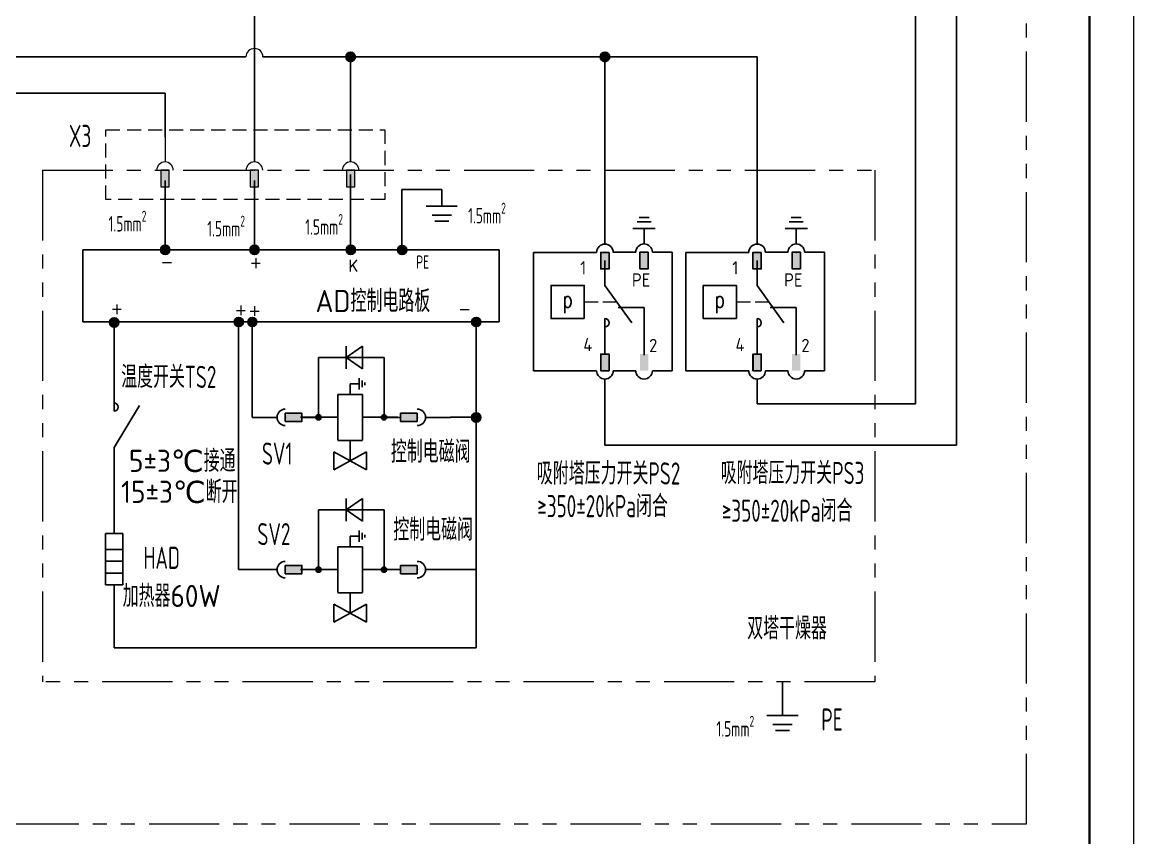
# Model space of a CAD drawing. Header units: millimetres. Extents: x 0 to 840, y 0 to 594.
# Drawn here: x 588.8 to 840, y 127.2 to 311.6 of the extents above; entities that cross this region are included whole.
import ezdxf
from ezdxf.enums import TextEntityAlignment as Align

# ---------------------------------------------------------------- set-up
doc = ezdxf.new("R2010")
doc.units = ezdxf.units.MM
for name, pattern in [('CENTER2', [12, 7, -1, 1, -1, 1, -1]), ('HIDDEN', [9.525, 6.35, -3.175]), ('PHANTOM2', [31.75, 15.875, -3.175, 3.175, -3.175, 3.175, -3.175]), ('虚线', [2, 1, -1])]:
    doc.linetypes.add(name, pattern=pattern)
for name, color, linetype, lineweight in [('AM_3', 3, '虚线', 13), ('BLK_0.5mm^2', 7, 'Continuous', 18), ('MISC', 2, 'Continuous', 18), ('SYMS', 7, 'Continuous', 18), ('TAGS', 51, 'Continuous', 18), ('双点划线', 6, 'CENTER2', 18), ('尺寸线层', 3, 'Continuous', 13), ('标注', 3, 'Continuous', 18), ('粗实线层', 7, 'Continuous', 25), ('虚线', 2, 'HIDDEN', 18)]:
    doc.layers.add(name, color=color, linetype=linetype, lineweight=lineweight)
doc.styles.add('PIN', font='simplex.shx', dxfattribs={"width": 0.75, "bigfont": 'gbcbig.shx'})
doc.styles.add('WD', font='romans.shx', dxfattribs={"bigfont": 'gbcbig.shx'})
doc.styles.add('WD_IEC', font='isocp2.shx', dxfattribs={"width": 0.9, "bigfont": 'gbcbig.shx'})
doc.styles.add('工程字', font='gbenor.shx', dxfattribs={"bigfont": 'gbcbig.shx'})
doc.styles.add('标准', font='isoct2.shx')
doc.styles.add('海泰标注样式', font='isocp.shx', dxfattribs={"width": 0.7, "bigfont": 'gbcbig.shx'})
doc.styles.add('海泰汉字样式', font='仿宋_GB2312.TTF', dxfattribs={"width": 0.7})

# ---------------------------------------------------------------- blocks, each defined once
blk = doc.blocks.new('NJHT-A1')
at = {"color": 7, "linetype": 'Continuous', "lineweight": 18}
blk.add_line((840, 0), (840, 594), dxfattribs=at)
at = {"color": 7, "linetype": 'Continuous', "lineweight": 35}
blk.add_line((830, 10), (830, 584), dxfattribs=at)
at = {"color": 2, "linetype": 'Continuous', "lineweight": 18, "style": '海泰汉字样式', "width": 0.6}
blk.add_attdef('5', text='', height=5, rotation=180, dxfattribs=at).set_placement((50, 578.5), align=Align.MIDDLE_CENTER)
at = {"color": 2, "linetype": 'Continuous', "lineweight": 18, "style": '海泰汉字样式'}
for tag, height, width, p in [('1', 5, 0.7, (805, 59.25)), ('7', 5, 0.7, (755, 50.5)), ('2', 5, 0.7, (805, 51.75)), ('3', 5, 0.6, (805, 38)), ('12', 3.5, 0.7, (668, 34.5)), ('13', 3.5, 0.6, (682, 34.5)), ('20', 3.5, 0.7, (708, 34.5)), ('21', 3.5, 0.6, (722, 34.5)), ('14', 3.5, 0.7, (668, 27.5)), ('15', 3.5, 0.6, (682, 27.5)), ('22', 3.5, 0.7, (708, 27.5)), ('23', 3.5, 0.6, (722, 27.5)), ('8', 3.5, 0.7, (762, 22.5)), ('9', 3.5, 0.7, (774, 22.5)), ('4', 5, 0.6, (805, 22.5)), ('16', 3.5, 0.7, (668, 20.5)), ('17', 3.5, 0.6, (682, 20.5)), ('24', 3.5, 0.7, (708, 20.5)), ('25', 3.5, 0.6, (722, 20.5)), ('18', 3.5, 0.7, (668, 13.5)), ('19', 3.5, 0.6, (682, 13.5)), ('26', 3.5, 0.7, (708, 13.5)), ('27', 3.5, 0.6, (722, 13.5)), ('11', 3.5, 0.7, (742.5, 13.5)), ('10', 3.5, 0.7, (767.5, 13.5)), ('6', 3.5, 0.7, (811.57, 13.5))]:
    blk.add_attdef(tag, text='', height=height, dxfattribs=dict(at, width=width)).set_placement(p, align=Align.MIDDLE_CENTER)
blk = doc.blocks.new('VC01JP_1')
blk.add_hatch(color=256).paths.add_polyline_path([(0.62, -2.5), (0.62, 0), (-0.62, 0), (-0.62, -2.5)], flags=0)
for p, q in [((0, 5), (0, 1.25)), ((0, -2.5), (0, -5))]:
    blk.add_line(p, q)
blk.add_lwpolyline([(0.62, 0), (-0.62, 0), (-0.62, -2.5), (0.62, -2.5)], close=True)
blk.add_arc((0, 0), 1.25, 0, 180)
blk.add_point((0, 0))
at = {"style": 'WD_IEC'}
for tag, p in [('INST', (-5.25, 8)), ('LOC', (-5.25, 5)), ('TAG1', (-5.25, 2)), ('DESC1', (-5.25, -5.1)), ('DESC2', (-5.25, -8.1)), ('DESC3', (-5.25, -11.1))]:
    blk.add_attdef(tag, text='', height=2, dxfattribs=at).set_placement(p, align=Align.RIGHT)
for tag, p, height in [('X2TERM02', (0, 5), 0.32), ('MFG', (2.75, 4), 1.5), ('X2TERMDESC02', (0, 4.48), 0.32), ('CAT', (2.75, 1.5), 1.5), ('X4LINK', (-1.25, -1.25), 0.32), ('X1LINK', (1.25, -1.25), 0.32), ('ASSYCODE', (2.75, -2.75), 1), ('FAMILY', (2.75, -4.25), 1), ('X8TERM01', (0, -5), 0.32), ('CATDESC', (2.75, -5.75), 1), ('X8TERMDESC01', (0, -5.52), 0.32)]:
    blk.add_attdef(tag, p, '', height=height, dxfattribs=at)
blk.add_attdef('TERM02', text='', height=2, rotation=90, dxfattribs=at).set_placement((-1, 5), align=Align.RIGHT)
blk.add_attdef('TERM01', (-1, -5), '', height=2, rotation=90, dxfattribs=at)
blk = doc.blocks.new('bfcgb')
blk.add_hatch(color=256).paths.add_polyline_path([(1495.06, 338, 1), (1492.9, 338, 1)])
blk.add_circle((1493.98, 338), 1.08)
blk = doc.blocks.new('tgsef')
blk.add_line((948.94, -409.05), (948.94, -394.67))
at = {"color": 7, "ltscale": 0.287133}
blk.add_line((948.94, -417.26), (954.7, -407.73), dxfattribs=at)
at = {"color": 7}
blk.add_line((948.94, -428.35), (948.94, -417.26), dxfattribs=at)
blk.add_arc((948.94, -408.11), 0.938, 270, 90)
blk = doc.blocks.new('gwae')
blk.add_hatch(color=256).paths.add_polyline_path([(413.18, 275.01), (413.18, 278.76), (411.3, 278.76), (411.3, 275.01)], flags=0)
for p, q in [((412.24, 286.26), (412.24, 280.64)), ((412.24, 275.01), (412.24, 271.26))]:
    blk.add_line(p, q)
blk.add_lwpolyline([(413.18, 278.76), (411.3, 278.76), (411.3, 275.01), (413.18, 275.01)], close=True)
blk.add_arc((412.24, 278.76), 1.88, 0, 180)
blk.add_point((412.24, 278.76))
blk = doc.blocks.new('ftest')
for points in [[(1925.35, -430.96), (1925.35, -427.21), (1923.47, -427.21), (1923.47, -430.96)], [(1925.35, -450.24), (1925.35, -453.99), (1923.47, -453.99), (1923.47, -450.24)]]:
    blk.add_hatch(color=256).paths.add_polyline_path(points, flags=0)
at = {"color": 2}
for p, q in [((1925.55, -419.39), (1923.27, -419.39)), ((1926.93, -421.83), (1921.89, -421.83)), ((1926, -420.37), (1922.82, -420.37))]:
    blk.add_line(p, q, dxfattribs=at)
for p, q in [((1924.41, -421.83), (1924.41, -425.34)), ((1913.69, -427.24), (1899.43, -427.24)), ((1899.43, -427.24), (1899.43, -453.99)), ((1915.57, -434.71), (1915.57, -429.09)), ((1917.44, -427.21), (1922.54, -427.21)), ((1926.29, -427.21), (1930.76, -427.21)), ((1930.76, -453.99), (1930.76, -427.21)), ((1915.57, -434.71), (1921.62, -443.15)), ((1918.54, -439.7), (1924.41, -439.7)), ((1924.41, -439.7), (1924.41, -450.5)), ((1915.57, -449.71), (1915.57, -442.21)), ((1915.57, -450.24), (1915.57, -446.49)), ((1899.43, -453.99), (1913.69, -453.99)), ((1917.44, -453.99), (1922.54, -453.99)), ((1926.29, -453.99), (1930.76, -453.99))]:
    blk.add_line(p, q)
for points in [[(1925.35, -427.21), (1923.47, -427.21), (1923.47, -430.96), (1925.35, -430.96)], [(1910.88, -442.21), (1910.88, -434.71), (1903.38, -434.71), (1903.38, -442.21)], [(1916.5, -453.99), (1914.63, -453.99), (1914.63, -450.24), (1916.5, -450.24)]]:
    blk.add_lwpolyline(points, close=True)
for centre, radius, start, end in [((1924.41, -427.21), 1.88, 0, 180), ((1915.57, -443.15), 0.938, 270, 90), ((1924.41, -453.99), 1.88, 180, 0)]:
    blk.add_arc(centre, radius, start, end)
for p in [(1924.41, -427.21), (1915.57, -453.99)]:
    blk.add_point(p)
at = {"layer": 'MISC'}
for p, q in [((1910.88, -438.46), (1914.04, -438.46)), ((1915.1, -438.46), (1918.26, -438.46))]:
    blk.add_line(p, q, dxfattribs=at)
blk.add_blockref('gwae', (1503.32, -706))
at = {"xscale": -1, "rotation": 180}
blk.add_blockref('gwae', (1503.32, -175.23), dxfattribs=at)
at = {"insert": (1907.13, -438.46), "char_height": 3.75, "width": 3.817, "attachment_point": 5, "style": 'PIN'}
blk.add_mtext('\\T1;p', dxfattribs=at)
at = {"layer": 'AM_3', "style": 'WD_IEC'}
for tag, p in [('1', (1911.31, -432.23)), ('PE', (1925.82, -434.97)), ('4', (1912.71, -449.59)), ('2', (1927.4, -449.79))]:
    blk.add_attdef(tag, text='', height=3, dxfattribs=at).set_placement(p, align=Align.RIGHT)
blk = doc.blocks.new('rq2e')
at = {"color": 7, "ltscale": 0.416487}
blk.add_line((1065.04, 260.3), (1065.04, 251.87), dxfattribs=at)
at = {"color": 7, "ltscale": 0.007597}
for p, q in [((1064.45, 256.26), (1064.49, 256.48)), ((1064.45, 256.26), (1064.49, 256.48)), ((1064.49, 256.48), (1064.62, 256.67)), ((1064.49, 256.48), (1064.62, 256.67)), ((1064.62, 256.67), (1064.81, 256.8)), ((1064.62, 256.67), (1064.81, 256.8)), ((1064.81, 256.8), (1065.04, 256.85)), ((1064.81, 256.8), (1065.04, 256.85)), ((1065.04, 256.85), (1065.27, 256.8)), ((1065.04, 256.85), (1065.27, 256.8)), ((1065.27, 256.8), (1065.46, 256.67)), ((1065.27, 256.8), (1065.46, 256.67)), ((1065.46, 256.67), (1065.59, 256.48)), ((1065.46, 256.67), (1065.59, 256.48)), ((1065.59, 256.48), (1065.63, 256.26)), ((1065.59, 256.48), (1065.63, 256.26)), ((1064.49, 256.03), (1064.45, 256.26)), ((1064.49, 256.03), (1064.45, 256.26)), ((1064.62, 255.84), (1064.49, 256.03)), ((1064.62, 255.84), (1064.49, 256.03)), ((1064.81, 255.71), (1064.62, 255.84)), ((1064.81, 255.71), (1064.62, 255.84)), ((1065.04, 255.66), (1064.81, 255.71)), ((1065.04, 255.66), (1064.81, 255.71)), ((1065.27, 255.71), (1065.04, 255.66)), ((1065.27, 255.71), (1065.04, 255.66)), ((1065.46, 255.84), (1065.27, 255.71)), ((1065.46, 255.84), (1065.27, 255.71)), ((1065.59, 256.03), (1065.46, 255.84)), ((1065.59, 256.03), (1065.46, 255.84)), ((1065.63, 256.26), (1065.59, 256.03)), ((1065.63, 256.26), (1065.59, 256.03)), ((1064.45, 241.44), (1064.49, 241.66)), ((1064.45, 241.44), (1064.49, 241.66)), ((1064.49, 241.21), (1064.45, 241.44)), ((1064.49, 241.21), (1064.45, 241.44)), ((1064.49, 241.66), (1064.62, 241.85)), ((1064.49, 241.66), (1064.62, 241.85)), ((1064.62, 241.02), (1064.49, 241.21)), ((1064.62, 241.02), (1064.49, 241.21)), ((1064.62, 241.85), (1064.81, 241.98)), ((1064.62, 241.85), (1064.81, 241.98)), ((1064.81, 241.98), (1065.04, 242.03)), ((1064.81, 241.98), (1065.04, 242.03)), ((1065.04, 242.03), (1065.27, 241.98)), ((1065.04, 242.03), (1065.27, 241.98)), ((1065.27, 241.98), (1065.46, 241.85)), ((1065.27, 241.98), (1065.46, 241.85)), ((1065.46, 241.85), (1065.59, 241.66)), ((1065.46, 241.85), (1065.59, 241.66)), ((1065.59, 241.21), (1065.46, 241.02)), ((1065.59, 241.21), (1065.46, 241.02)), ((1065.59, 241.66), (1065.63, 241.44)), ((1065.59, 241.66), (1065.63, 241.44)), ((1065.63, 241.44), (1065.59, 241.21)), ((1065.63, 241.44), (1065.59, 241.21)), ((1064.81, 240.89), (1064.62, 241.02)), ((1064.81, 240.89), (1064.62, 241.02)), ((1065.04, 240.85), (1064.81, 240.89)), ((1065.04, 240.85), (1064.81, 240.89)), ((1065.27, 240.89), (1065.04, 240.85)), ((1065.27, 240.89), (1065.04, 240.85)), ((1065.46, 241.02), (1065.27, 240.89)), ((1065.46, 241.02), (1065.27, 240.89))]:
    blk.add_line(p, q, dxfattribs=at)
at = {"color": 7, "ltscale": 0.445714}
for p, q in [((1065.03, 256.26), (1078.57, 256.26)), ((1065.03, 256.26), (1078.57, 256.26)), ((1065.04, 241.44), (1078.58, 241.44)), ((1065.04, 241.44), (1078.58, 241.44))]:
    blk.add_line(p, q, dxfattribs=at)
at = {"color": 7, "ltscale": 0.204694}
blk.add_line((1078.58, 250.04), (1078.57, 256.26), dxfattribs=at)
blk.add_line((1078.58, 250.04), (1078.57, 256.26), dxfattribs=at)
at = {"color": 7, "ltscale": 0.092843}
for q in [(1053.19, 252.81), (1053.19, 252.81), (1057.23, 252.81), (1057.23, 252.81), (1053.19, 245.38), (1053.19, 245.38), (1057.23, 245.38), (1057.23, 245.38)]:
    blk.add_line((1055.21, 249.09), q, dxfattribs=at)
at = {"color": 7, "ltscale": 0.044268}
for p, q in [((1053.19, 252.81), (1055.21, 252.81)), ((1053.19, 252.81), (1055.21, 252.81)), ((1053.19, 245.38), (1055.21, 245.38)), ((1053.19, 245.38), (1055.21, 245.38))]:
    blk.add_line(p, q, dxfattribs=at)
at = {"color": 7, "ltscale": 0.044269}
for p, q in [((1057.23, 252.81), (1055.21, 252.81)), ((1057.23, 252.81), (1055.21, 252.81)), ((1057.23, 245.38), (1055.21, 245.38)), ((1057.23, 245.38), (1055.21, 245.38))]:
    blk.add_line(p, q, dxfattribs=at)
at = {"color": 7, "ltscale": 0.18267}
for p, q in [((1059.83, 251.87), (1059.83, 246.32)), ((1070.2, 251.87), (1070.2, 246.32))]:
    blk.add_line(p, q, dxfattribs=at)
at = {"color": 7, "ltscale": 0.226511}
for p, q in [((1070.2, 251.87), (1059.88, 251.87)), ((1059.88, 246.32), (1063.32, 246.32)), ((1070.2, 246.32), (1063.32, 246.32)), ((1070.2, 246.32), (1063.32, 246.32))]:
    blk.add_line(p, q, dxfattribs=at)
at = {"color": 7, "ltscale": 0.121009}
blk.add_line((1059.83, 249.09), (1055.21, 249.09), dxfattribs=at)
at = {"color": 7, "ltscale": 0.067085}
blk.add_line((1070.2, 249.09), (1072.61, 249.09), dxfattribs=at)
at = {"color": 7, "ltscale": 0.04459}
blk.add_line((1072.61, 249.09), (1072.61, 247.05), dxfattribs=at)
at = {"color": 7, "ltscale": 0.148438}
for p in [(1076.03, 246.32), (1076.03, 246.32), (1081.13, 246.32), (1081.13, 246.32)]:
    blk.add_line(p, (1078.58, 250.04), dxfattribs=at)
at = {"color": 7, "ltscale": 0.083936}
for p, q in [((1078.58, 250.04), (1076.03, 250.04)), ((1078.58, 250.04), (1076.03, 250.04)), ((1078.58, 250.04), (1081.13, 250.04)), ((1078.58, 250.04), (1081.13, 250.04)), ((1078.58, 246.32), (1076.03, 246.32)), ((1078.58, 246.32), (1076.03, 246.32)), ((1078.58, 246.32), (1081.13, 246.32)), ((1078.58, 246.32), (1081.13, 246.32))]:
    blk.add_line(p, q, dxfattribs=at)
at = {"color": 7, "ltscale": 0.16075}
for q in [(1078.58, 250.04), (1078.58, 246.32)]:
    blk.add_line((1078.58, 241.44), q, dxfattribs=at)
at = {"color": 7, "ltscale": 0.321499}
blk.add_line((1065.04, 246.32), (1065.04, 238.35), dxfattribs=at)
at = {"color": 7, "ltscale": 0.028234}
blk.add_line((1072.61, 247.05), (1071.32, 247.05), dxfattribs=at)
at = {"color": 7, "ltscale": 0.016336}
for q in [(1071.86, 246.37), (1073.35, 246.37)]:
    blk.add_line((1072.61, 246.37), q, dxfattribs=at)
at = {"color": 7, "ltscale": 0.028235}
blk.add_line((1072.61, 247.05), (1073.9, 247.05), dxfattribs=at)
at = {"color": 7, "ltscale": 0.005879}
for q in [(1072.34, 245.77), (1072.88, 245.77)]:
    blk.add_line((1072.61, 245.77), q, dxfattribs=at)
at = {"color": 7}
for centre in [(1065.04, 256.26), (1065.04, 241.44)]:
    blk.add_circle(centre, 0.591, dxfattribs=at)
for points in [[(1065.59, 256.03), (1064.45, 256.26), (1064.62, 256.67), (1064.49, 256.48)], [(1065.59, 256.03), (1064.45, 256.26), (1064.62, 256.67), (1064.49, 256.48)], [(1065.59, 256.03), (1064.62, 256.67), (1065.04, 256.85), (1064.81, 256.8)], [(1065.59, 256.03), (1064.62, 256.67), (1065.04, 256.85), (1064.81, 256.8)], [(1065.59, 256.03), (1065.04, 256.85), (1065.46, 256.67), (1065.27, 256.8)], [(1065.59, 256.03), (1065.04, 256.85), (1065.46, 256.67), (1065.27, 256.8)], [(1065.59, 256.03), (1065.46, 256.67), (1065.63, 256.26), (1065.59, 256.48)], [(1065.59, 256.03), (1065.46, 256.67), (1065.63, 256.26), (1065.59, 256.48)], [(1065.59, 256.03), (1064.62, 255.84), (1064.45, 256.26), (1064.49, 256.03)], [(1065.59, 256.03), (1064.62, 255.84), (1064.45, 256.26), (1064.49, 256.03)], [(1065.59, 256.03), (1065.04, 255.66), (1064.62, 255.84), (1064.81, 255.71)], [(1065.59, 256.03), (1065.04, 255.66), (1064.62, 255.84), (1064.81, 255.71)], [(1065.59, 256.03), (1065.46, 255.84), (1065.04, 255.66), (1065.27, 255.71)], [(1065.59, 256.03), (1065.46, 255.84), (1065.04, 255.66), (1065.27, 255.71)], [(1065.59, 241.21), (1064.45, 241.44), (1064.62, 241.85), (1064.49, 241.66)], [(1065.59, 241.21), (1064.45, 241.44), (1064.62, 241.85), (1064.49, 241.66)], [(1065.59, 241.21), (1064.62, 241.02), (1064.45, 241.44), (1064.49, 241.21)], [(1065.59, 241.21), (1064.62, 241.02), (1064.45, 241.44), (1064.49, 241.21)], [(1065.59, 241.21), (1064.62, 241.85), (1065.04, 242.03), (1064.81, 241.98)], [(1065.59, 241.21), (1064.62, 241.85), (1065.04, 242.03), (1064.81, 241.98)], [(1065.59, 241.21), (1065.04, 240.85), (1064.62, 241.02), (1064.81, 240.89)], [(1065.59, 241.21), (1065.04, 240.85), (1064.62, 241.02), (1064.81, 240.89)], [(1065.59, 241.21), (1065.04, 242.03), (1065.46, 241.85), (1065.27, 241.98)], [(1065.59, 241.21), (1065.04, 242.03), (1065.46, 241.85), (1065.27, 241.98)], [(1065.59, 241.21), (1065.46, 241.02), (1065.04, 240.85), (1065.27, 240.89)], [(1065.59, 241.21), (1065.46, 241.02), (1065.04, 240.85), (1065.27, 240.89)], [(1065.59, 241.21), (1065.46, 241.85), (1065.63, 241.44), (1065.59, 241.66)], [(1065.59, 241.21), (1065.46, 241.85), (1065.63, 241.44), (1065.59, 241.66)]]:
    blk.add_solid(points, dxfattribs=at)

msp = doc.modelspace()

# ---------------------------------------------------------------- linework, layer by layer
for p, q in [((641.2458, 280.00613), (641.2458, 366.59419)), ((662.98784, 304.84095), (662.98784, 280.00613)), ((720.47781, 261.45013), (720.47781, 304.84095)), ((603.88206, 303.76095), (639.33953, 303.76095)), ((717.95556, 303.76095), (643.14953, 303.76095)), ((754.87376, 303.76095), (717.95556, 303.76095)), ((662.98784, 260.16748), (662.98784, 277.14711)), ((754.87502, 267.07513), (754.87502, 278.13113)), ((621.03853, 260.16748), (621.03853, 275.79119)), ((641.2458, 260.16748), (641.2458, 275.79119)), ((674.58767, 260.13327), (674.58767, 273.81938)), ((674.58767, 273.81938), (683.59158, 273.81938)), ((683.59158, 273.81938), (683.59158, 270.00373)), ((602.43898, 260.13327), (696.55319, 260.13327)), ((602.43898, 243.83344), (602.43898, 260.13327)), ((696.55319, 260.13327), (696.55319, 243.83344)), ((696.55319, 243.83344), (602.43898, 243.83344)), ((609.50907, 243.83344), (609.50907, 238.03462)), ((637.65419, 222.27795), (637.65419, 243.78461)), ((640.73032, 222.27795), (640.73032, 243.78461)), ((691.34547, 187.91773), (691.34547, 243.86155)), ((691.38977, 170.1631), (691.38977, 243.83344)), ((691.34547, 222.27795), (685.54942, 222.27795)), ((609.50907, 210.07637), (609.50907, 196.04624)), ((640.73032, 187.84079), (637.65419, 187.84079)), ((679.92442, 187.84079), (686.32084, 187.84079)), ((691.34547, 187.84079), (686.32084, 187.84079)), ((609.50907, 184.40181), (609.50907, 170.1631)), ((691.38977, 170.1631), (609.50907, 170.1631)), ((760.60564, 162.47598), (760.60564, 154.8646))]:
    msp.add_line(p, q)
at = {"color": 1}
for p, q in [((680.08641, 270.00373), (687.09675, 270.00373)), ((681.38671, 267.97043), (685.79644, 267.97043)), ((682.0086, 266.6149), (685.17456, 266.6149)), ((757.10047, 154.8646), (764.11081, 154.8646)), ((758.40078, 152.8313), (762.81051, 152.8313)), ((759.02266, 151.47576), (762.18862, 151.47576))]:
    msp.add_line(p, q, dxfattribs=at)
at = {"color": 7, "ltscale": 0.007597}
for p, q in [((620.03144, 260.13937), (620.11149, 260.54171)), ((620.03144, 260.13937), (620.11149, 260.54171)), ((620.11149, 259.73702), (620.03144, 260.13937)), ((620.11149, 259.73702), (620.03144, 260.13937)), ((620.11149, 260.54171), (620.3394, 260.8828)), ((620.11149, 260.54171), (620.3394, 260.8828)), ((620.3394, 259.39592), (620.11149, 259.73702)), ((620.3394, 259.39592), (620.11149, 259.73702)), ((620.3394, 260.8828), (620.68049, 261.11071)), ((620.3394, 260.8828), (620.68049, 261.11071)), ((620.68049, 259.16802), (620.3394, 259.39592)), ((620.68049, 259.16802), (620.3394, 259.39592)), ((620.68049, 261.11071), (621.08284, 261.19074)), ((620.68049, 261.11071), (621.08284, 261.19074)), ((621.08284, 259.08798), (620.68049, 259.16802)), ((621.08284, 259.08798), (620.68049, 259.16802)), ((621.08284, 261.19074), (621.48518, 261.11071)), ((621.08284, 261.19074), (621.48518, 261.11071)), ((621.48518, 259.16802), (621.08284, 259.08798)), ((621.48518, 259.16802), (621.08284, 259.08798)), ((621.48518, 261.11071), (621.82627, 260.8828)), ((621.48518, 261.11071), (621.82627, 260.8828)), ((621.82627, 259.39592), (621.48518, 259.16802)), ((621.82627, 259.39592), (621.48518, 259.16802)), ((621.82627, 260.8828), (622.05418, 260.54171)), ((621.82627, 260.8828), (622.05418, 260.54171)), ((622.05418, 259.73702), (621.82627, 259.39592)), ((622.05418, 259.73702), (621.82627, 259.39592)), ((622.05418, 260.54171), (622.13423, 260.13937)), ((622.05418, 260.54171), (622.13423, 260.13937)), ((622.13423, 260.13937), (622.05418, 259.73702)), ((622.13423, 260.13937), (622.05418, 259.73702)), ((640.23871, 260.13937), (640.31876, 260.54171)), ((640.23871, 260.13937), (640.31876, 260.54171)), ((640.31876, 259.73702), (640.23871, 260.13937)), ((640.31876, 259.73702), (640.23871, 260.13937)), ((640.31876, 260.54171), (640.54667, 260.8828)), ((640.31876, 260.54171), (640.54667, 260.8828)), ((640.54667, 259.39592), (640.31876, 259.73702)), ((640.54667, 259.39592), (640.31876, 259.73702)), ((640.54667, 260.8828), (640.88775, 261.11071)), ((640.54667, 260.8828), (640.88775, 261.11071)), ((640.88775, 259.16802), (640.54667, 259.39592)), ((640.88775, 259.16802), (640.54667, 259.39592)), ((640.88775, 261.11071), (641.2901, 261.19074)), ((640.88775, 261.11071), (641.2901, 261.19074)), ((641.2901, 259.08798), (640.88775, 259.16802)), ((641.2901, 259.08798), (640.88775, 259.16802)), ((641.2901, 261.19074), (641.69245, 261.11071)), ((641.2901, 261.19074), (641.69245, 261.11071)), ((641.69245, 259.16802), (641.2901, 259.08798)), ((641.69245, 259.16802), (641.2901, 259.08798)), ((641.69245, 261.11071), (642.03353, 260.8828)), ((641.69245, 261.11071), (642.03353, 260.8828)), ((642.03353, 259.39592), (641.69245, 259.16802)), ((642.03353, 259.39592), (641.69245, 259.16802)), ((642.03353, 260.8828), (642.26144, 260.54171)), ((642.03353, 260.8828), (642.26144, 260.54171)), ((642.26144, 259.73702), (642.03353, 259.39592)), ((642.26144, 259.73702), (642.03353, 259.39592)), ((642.26144, 260.54171), (642.34149, 260.13937)), ((642.26144, 260.54171), (642.34149, 260.13937)), ((642.34149, 260.13937), (642.26144, 259.73702)), ((642.34149, 260.13937), (642.26144, 259.73702)), ((661.98075, 260.13937), (662.0608, 260.54171)), ((661.98075, 260.13937), (662.0608, 260.54171)), ((662.0608, 259.73702), (661.98075, 260.13937)), ((662.0608, 259.73702), (661.98075, 260.13937)), ((662.0608, 260.54171), (662.28871, 260.8828)), ((662.0608, 260.54171), (662.28871, 260.8828)), ((662.28871, 259.39592), (662.0608, 259.73702)), ((662.28871, 259.39592), (662.0608, 259.73702)), ((662.28871, 260.8828), (662.6298, 261.11071)), ((662.28871, 260.8828), (662.6298, 261.11071)), ((662.6298, 259.16802), (662.28871, 259.39592)), ((662.6298, 259.16802), (662.28871, 259.39592)), ((662.6298, 261.11071), (663.03215, 261.19074)), ((662.6298, 261.11071), (663.03215, 261.19074)), ((663.03215, 259.08798), (662.6298, 259.16802)), ((663.03215, 259.08798), (662.6298, 259.16802)), ((663.03215, 261.19074), (663.43449, 261.11071)), ((663.03215, 261.19074), (663.43449, 261.11071)), ((663.43449, 259.16802), (663.03215, 259.08798)), ((663.43449, 259.16802), (663.03215, 259.08798)), ((663.43449, 261.11071), (663.77558, 260.8828)), ((663.43449, 261.11071), (663.77558, 260.8828)), ((663.77558, 259.39592), (663.43449, 259.16802)), ((663.77558, 259.39592), (663.43449, 259.16802)), ((663.77558, 260.8828), (664.00349, 260.54171)), ((663.77558, 260.8828), (664.00349, 260.54171)), ((664.00349, 259.73702), (663.77558, 259.39592)), ((664.00349, 259.73702), (663.77558, 259.39592)), ((664.00349, 260.54171), (664.08354, 260.13937)), ((664.00349, 260.54171), (664.08354, 260.13937)), ((664.08354, 260.13937), (664.00349, 259.73702)), ((664.08354, 260.13937), (664.00349, 259.73702)), ((673.58058, 260.10516), (673.66063, 260.5075)), ((673.58058, 260.10516), (673.66063, 260.5075)), ((673.66063, 259.70281), (673.58058, 260.10516)), ((673.66063, 259.70281), (673.58058, 260.10516)), ((673.66063, 260.5075), (673.88855, 260.84859)), ((673.66063, 260.5075), (673.88855, 260.84859)), ((673.88855, 259.36172), (673.66063, 259.70281)), ((673.88855, 259.36172), (673.66063, 259.70281)), ((673.88855, 260.84859), (674.22963, 261.0765)), ((673.88855, 260.84859), (674.22963, 261.0765)), ((674.22963, 259.13381), (673.88855, 259.36172)), ((674.22963, 259.13381), (673.88855, 259.36172)), ((674.22963, 261.0765), (674.63198, 261.15653)), ((674.22963, 261.0765), (674.63198, 261.15653)), ((674.63198, 259.05378), (674.22963, 259.13381)), ((674.63198, 259.05378), (674.22963, 259.13381)), ((674.63198, 261.15653), (675.03432, 261.0765)), ((674.63198, 261.15653), (675.03432, 261.0765)), ((675.03432, 259.13381), (674.63198, 259.05378)), ((675.03432, 259.13381), (674.63198, 259.05378)), ((675.03432, 261.0765), (675.37541, 260.84859)), ((675.03432, 261.0765), (675.37541, 260.84859)), ((675.37541, 259.36172), (675.03432, 259.13381)), ((675.37541, 259.36172), (675.03432, 259.13381)), ((675.37541, 260.84859), (675.60332, 260.5075)), ((675.37541, 260.84859), (675.60332, 260.5075)), ((675.60332, 259.70281), (675.37541, 259.36172)), ((675.60332, 259.70281), (675.37541, 259.36172)), ((675.60332, 260.5075), (675.68337, 260.10516)), ((675.60332, 260.5075), (675.68337, 260.10516)), ((675.68337, 260.10516), (675.60332, 259.70281)), ((675.68337, 260.10516), (675.60332, 259.70281)), ((608.50198, 243.72839), (608.58203, 244.13074)), ((608.50198, 243.72839), (608.58203, 244.13074)), ((608.58203, 243.32604), (608.50198, 243.72839)), ((608.58203, 243.32604), (608.50198, 243.72839)), ((608.58203, 244.13074), (608.80994, 244.47182)), ((608.58203, 244.13074), (608.80994, 244.47182)), ((608.80994, 244.47182), (609.15102, 244.69973)), ((608.80994, 244.47182), (609.15102, 244.69973)), ((609.15102, 244.69973), (609.55337, 244.77976)), ((609.15102, 244.69973), (609.55337, 244.77976)), ((609.55337, 244.77976), (609.95572, 244.69973)), ((609.55337, 244.77976), (609.95572, 244.69973)), ((609.95572, 244.69973), (610.2968, 244.47182)), ((609.95572, 244.69973), (610.2968, 244.47182)), ((610.2968, 244.47182), (610.52471, 244.13074)), ((610.2968, 244.47182), (610.52471, 244.13074)), ((610.52471, 244.13074), (610.60476, 243.72839)), ((610.52471, 244.13074), (610.60476, 243.72839)), ((610.60476, 243.72839), (610.52471, 243.32604)), ((610.60476, 243.72839), (610.52471, 243.32604)), ((636.6471, 243.83344), (636.72715, 244.23579)), ((636.6471, 243.83344), (636.72715, 244.23579)), ((636.72715, 243.43109), (636.6471, 243.83344)), ((636.72715, 243.43109), (636.6471, 243.83344)), ((636.72715, 244.23579), (636.95506, 244.57687)), ((636.72715, 244.23579), (636.95506, 244.57687)), ((636.95506, 244.57687), (637.29614, 244.80478)), ((636.95506, 244.57687), (637.29614, 244.80478)), ((637.29614, 244.80478), (637.69849, 244.88481)), ((637.29614, 244.80478), (637.69849, 244.88481)), ((637.69849, 244.88481), (638.10084, 244.80478)), ((637.69849, 244.88481), (638.10084, 244.80478)), ((638.10084, 244.80478), (638.44192, 244.57687)), ((638.10084, 244.80478), (638.44192, 244.57687)), ((638.44192, 244.57687), (638.66983, 244.23579)), ((638.44192, 244.57687), (638.66983, 244.23579)), ((638.66983, 244.23579), (638.74988, 243.83344)), ((638.66983, 244.23579), (638.74988, 243.83344)), ((638.74988, 243.83344), (638.66983, 243.43109)), ((638.74988, 243.83344), (638.66983, 243.43109)), ((639.72323, 243.83344), (639.80328, 244.23579)), ((639.72323, 243.83344), (639.80328, 244.23579)), ((639.80328, 243.43109), (639.72323, 243.83344)), ((639.80328, 243.43109), (639.72323, 243.83344)), ((639.80328, 244.23579), (640.03119, 244.57687)), ((639.80328, 244.23579), (640.03119, 244.57687)), ((640.03119, 244.57687), (640.37227, 244.80478)), ((640.03119, 244.57687), (640.37227, 244.80478)), ((640.37227, 244.80478), (640.77462, 244.88481)), ((640.37227, 244.80478), (640.77462, 244.88481)), ((640.77462, 244.88481), (641.17697, 244.80478)), ((640.77462, 244.88481), (641.17697, 244.80478)), ((641.17697, 244.80478), (641.51805, 244.57687)), ((641.17697, 244.80478), (641.51805, 244.57687)), ((641.51805, 244.57687), (641.74596, 244.23579)), ((641.51805, 244.57687), (641.74596, 244.23579)), ((641.74596, 244.23579), (641.82601, 243.83344)), ((641.74596, 244.23579), (641.82601, 243.83344)), ((641.82601, 243.83344), (641.74596, 243.43109)), ((641.82601, 243.83344), (641.74596, 243.43109)), ((690.33838, 243.83344), (690.41843, 244.23579)), ((690.33838, 243.83344), (690.41843, 244.23579)), ((690.41843, 243.43109), (690.33838, 243.83344)), ((690.41843, 243.43109), (690.33838, 243.83344)), ((690.41843, 244.23579), (690.64634, 244.57687)), ((690.41843, 244.23579), (690.64634, 244.57687)), ((690.64634, 244.57687), (690.98742, 244.80478)), ((690.64634, 244.57687), (690.98742, 244.80478)), ((690.98742, 244.80478), (691.38977, 244.88481)), ((690.98742, 244.80478), (691.38977, 244.88481)), ((691.38977, 244.88481), (691.79212, 244.80478)), ((691.38977, 244.88481), (691.79212, 244.80478)), ((691.79212, 244.80478), (692.1332, 244.57687)), ((691.79212, 244.80478), (692.1332, 244.57687)), ((692.1332, 244.57687), (692.36111, 244.23579)), ((692.1332, 244.57687), (692.36111, 244.23579)), ((692.36111, 244.23579), (692.44116, 243.83344)), ((692.36111, 244.23579), (692.44116, 243.83344)), ((692.44116, 243.83344), (692.36111, 243.43109)), ((692.44116, 243.83344), (692.36111, 243.43109)), ((608.80994, 242.98495), (608.58203, 243.32604)), ((608.80994, 242.98495), (608.58203, 243.32604)), ((609.15102, 242.75705), (608.80994, 242.98495)), ((609.15102, 242.75705), (608.80994, 242.98495)), ((609.55337, 242.67701), (609.15102, 242.75705)), ((609.55337, 242.67701), (609.15102, 242.75705)), ((609.95572, 242.75705), (609.55337, 242.67701)), ((609.95572, 242.75705), (609.55337, 242.67701)), ((610.2968, 242.98495), (609.95572, 242.75705)), ((610.2968, 242.98495), (609.95572, 242.75705)), ((610.52471, 243.32604), (610.2968, 242.98495)), ((610.52471, 243.32604), (610.2968, 242.98495)), ((636.95506, 243.09), (636.72715, 243.43109)), ((636.95506, 243.09), (636.72715, 243.43109)), ((637.29614, 242.8621), (636.95506, 243.09)), ((637.29614, 242.8621), (636.95506, 243.09)), ((637.69849, 242.78206), (637.29614, 242.8621)), ((637.69849, 242.78206), (637.29614, 242.8621)), ((638.10084, 242.8621), (637.69849, 242.78206)), ((638.10084, 242.8621), (637.69849, 242.78206)), ((638.44192, 243.09), (638.10084, 242.8621)), ((638.44192, 243.09), (638.10084, 242.8621)), ((638.66983, 243.43109), (638.44192, 243.09)), ((638.66983, 243.43109), (638.44192, 243.09)), ((640.03119, 243.09), (639.80328, 243.43109)), ((640.03119, 243.09), (639.80328, 243.43109)), ((640.37227, 242.8621), (640.03119, 243.09)), ((640.37227, 242.8621), (640.03119, 243.09)), ((640.77462, 242.78206), (640.37227, 242.8621)), ((640.77462, 242.78206), (640.37227, 242.8621)), ((641.17697, 242.8621), (640.77462, 242.78206)), ((641.17697, 242.8621), (640.77462, 242.78206)), ((641.51805, 243.09), (641.17697, 242.8621)), ((641.51805, 243.09), (641.17697, 242.8621)), ((641.74596, 243.43109), (641.51805, 243.09)), ((641.74596, 243.43109), (641.51805, 243.09)), ((690.64634, 243.09), (690.41843, 243.43109)), ((690.64634, 243.09), (690.41843, 243.43109)), ((690.98742, 242.8621), (690.64634, 243.09)), ((690.98742, 242.8621), (690.64634, 243.09)), ((691.38977, 242.78206), (690.98742, 242.8621)), ((691.38977, 242.78206), (690.98742, 242.8621)), ((691.79212, 242.8621), (691.38977, 242.78206)), ((691.79212, 242.8621), (691.38977, 242.78206)), ((692.1332, 243.09), (691.79212, 242.8621)), ((692.1332, 243.09), (691.79212, 242.8621)), ((692.36111, 243.43109), (692.1332, 243.09)), ((692.36111, 243.43109), (692.1332, 243.09)), ((690.33838, 222.24984), (690.41843, 222.65219)), ((690.33838, 222.24984), (690.41843, 222.65219)), ((690.41843, 221.84749), (690.33838, 222.24984)), ((690.41843, 221.84749), (690.33838, 222.24984)), ((690.41843, 222.65219), (690.64634, 222.99327)), ((690.41843, 222.65219), (690.64634, 222.99327)), ((690.64634, 221.5064), (690.41843, 221.84749)), ((690.64634, 221.5064), (690.41843, 221.84749)), ((690.64634, 222.99327), (690.98742, 223.22118)), ((690.64634, 222.99327), (690.98742, 223.22118)), ((690.98742, 221.2785), (690.64634, 221.5064)), ((690.98742, 221.2785), (690.64634, 221.5064)), ((690.98742, 223.22118), (691.38977, 223.30121)), ((690.98742, 223.22118), (691.38977, 223.30121)), ((691.38977, 221.19846), (690.98742, 221.2785)), ((691.38977, 221.19846), (690.98742, 221.2785)), ((691.38977, 223.30121), (691.79212, 223.22118)), ((691.38977, 223.30121), (691.79212, 223.22118)), ((691.79212, 221.2785), (691.38977, 221.19846)), ((691.79212, 221.2785), (691.38977, 221.19846)), ((691.79212, 223.22118), (692.1332, 222.99327)), ((691.79212, 223.22118), (692.1332, 222.99327)), ((692.1332, 221.5064), (691.79212, 221.2785)), ((692.1332, 221.5064), (691.79212, 221.2785)), ((692.1332, 222.99327), (692.36111, 222.65219)), ((692.1332, 222.99327), (692.36111, 222.65219)), ((692.36111, 221.84749), (692.1332, 221.5064)), ((692.36111, 221.84749), (692.1332, 221.5064)), ((692.36111, 222.65219), (692.44116, 222.24984)), ((692.36111, 222.65219), (692.44116, 222.24984)), ((692.44116, 222.24984), (692.36111, 221.84749)), ((692.44116, 222.24984), (692.36111, 221.84749))]:
    msp.add_line(p, q, dxfattribs=at)
at = {"color": 7}
msp.add_line((637.65419, 187.84079), (637.65419, 222.27795), dxfattribs=at)
at = {"color": 7, "ltscale": 0.036266}
for p, q in [((609.50907, 196.04624), (607.55073, 196.04624)), ((609.50907, 196.04624), (611.46741, 196.04624)), ((607.55073, 192.41403), (609.50907, 192.41403)), ((611.46741, 192.41403), (609.50907, 192.41403)), ((607.55073, 189.74328), (609.50907, 189.74328)), ((611.46741, 189.74328), (609.50907, 189.74328)), ((607.55073, 187.07254), (609.50907, 187.07254)), ((611.46741, 187.07254), (609.50907, 187.07254)), ((607.55073, 184.40181), (609.50907, 184.40181)), ((611.46741, 184.40181), (609.50907, 184.40181))]:
    msp.add_line(p, q, dxfattribs=at)
at = {"color": 7, "ltscale": 0.215638}
for p, q in [((607.55073, 196.04624), (607.55073, 184.40181)), ((611.46741, 196.04624), (611.46741, 184.40181))]:
    msp.add_line(p, q, dxfattribs=at)
at = {"color": 7}
for centre in [(621.08284, 260.13937), (641.2901, 260.13937), (663.03215, 260.13937), (674.63198, 260.10516), (609.55337, 243.72839), (637.69849, 243.83344), (640.77462, 243.83344), (691.38977, 243.83344), (691.38977, 222.24984)]:
    msp.add_circle(centre, 1.05137, dxfattribs=at)
for points in [[(622.05418, 259.73702), (620.03144, 260.13937), (620.3394, 260.8828), (620.11149, 260.54171)], [(622.05418, 259.73702), (620.03144, 260.13937), (620.3394, 260.8828), (620.11149, 260.54171)], [(622.05418, 259.73702), (620.3394, 259.39592), (620.03144, 260.13937), (620.11149, 259.73702)], [(622.05418, 259.73702), (620.3394, 259.39592), (620.03144, 260.13937), (620.11149, 259.73702)], [(622.05418, 259.73702), (620.3394, 260.8828), (621.08284, 261.19074), (620.68049, 261.11071)], [(622.05418, 259.73702), (620.3394, 260.8828), (621.08284, 261.19074), (620.68049, 261.11071)], [(622.05418, 259.73702), (621.08284, 259.08798), (620.3394, 259.39592), (620.68049, 259.16802)], [(622.05418, 259.73702), (621.08284, 259.08798), (620.3394, 259.39592), (620.68049, 259.16802)], [(622.05418, 259.73702), (621.08284, 261.19074), (621.82627, 260.8828), (621.48518, 261.11071)], [(622.05418, 259.73702), (621.08284, 261.19074), (621.82627, 260.8828), (621.48518, 261.11071)], [(622.05418, 259.73702), (621.82627, 259.39592), (621.08284, 259.08798), (621.48518, 259.16802)], [(622.05418, 259.73702), (621.82627, 259.39592), (621.08284, 259.08798), (621.48518, 259.16802)], [(622.05418, 259.73702), (621.82627, 260.8828), (622.13423, 260.13937), (622.05418, 260.54171)], [(622.05418, 259.73702), (621.82627, 260.8828), (622.13423, 260.13937), (622.05418, 260.54171)], [(642.26144, 259.73702), (640.23871, 260.13937), (640.54667, 260.8828), (640.31876, 260.54171)], [(642.26144, 259.73702), (640.23871, 260.13937), (640.54667, 260.8828), (640.31876, 260.54171)], [(642.26144, 259.73702), (640.54667, 259.39592), (640.23871, 260.13937), (640.31876, 259.73702)], [(642.26144, 259.73702), (640.54667, 259.39592), (640.23871, 260.13937), (640.31876, 259.73702)], [(642.26144, 259.73702), (640.54667, 260.8828), (641.2901, 261.19074), (640.88775, 261.11071)], [(642.26144, 259.73702), (640.54667, 260.8828), (641.2901, 261.19074), (640.88775, 261.11071)], [(642.26144, 259.73702), (641.2901, 259.08798), (640.54667, 259.39592), (640.88775, 259.16802)], [(642.26144, 259.73702), (641.2901, 259.08798), (640.54667, 259.39592), (640.88775, 259.16802)], [(642.26144, 259.73702), (641.2901, 261.19074), (642.03353, 260.8828), (641.69245, 261.11071)], [(642.26144, 259.73702), (641.2901, 261.19074), (642.03353, 260.8828), (641.69245, 261.11071)], [(642.26144, 259.73702), (642.03353, 259.39592), (641.2901, 259.08798), (641.69245, 259.16802)], [(642.26144, 259.73702), (642.03353, 259.39592), (641.2901, 259.08798), (641.69245, 259.16802)], [(642.26144, 259.73702), (642.03353, 260.8828), (642.34149, 260.13937), (642.26144, 260.54171)], [(642.26144, 259.73702), (642.03353, 260.8828), (642.34149, 260.13937), (642.26144, 260.54171)], [(664.00349, 259.73702), (661.98075, 260.13937), (662.28871, 260.8828), (662.0608, 260.54171)], [(664.00349, 259.73702), (661.98075, 260.13937), (662.28871, 260.8828), (662.0608, 260.54171)], [(664.00349, 259.73702), (662.28871, 259.39592), (661.98075, 260.13937), (662.0608, 259.73702)], [(664.00349, 259.73702), (662.28871, 259.39592), (661.98075, 260.13937), (662.0608, 259.73702)], [(664.00349, 259.73702), (662.28871, 260.8828), (663.03215, 261.19074), (662.6298, 261.11071)], [(664.00349, 259.73702), (662.28871, 260.8828), (663.03215, 261.19074), (662.6298, 261.11071)], [(664.00349, 259.73702), (663.03215, 259.08798), (662.28871, 259.39592), (662.6298, 259.16802)], [(664.00349, 259.73702), (663.03215, 259.08798), (662.28871, 259.39592), (662.6298, 259.16802)], [(664.00349, 259.73702), (663.03215, 261.19074), (663.77558, 260.8828), (663.43449, 261.11071)], [(664.00349, 259.73702), (663.03215, 261.19074), (663.77558, 260.8828), (663.43449, 261.11071)], [(664.00349, 259.73702), (663.77558, 259.39592), (663.03215, 259.08798), (663.43449, 259.16802)], [(664.00349, 259.73702), (663.77558, 259.39592), (663.03215, 259.08798), (663.43449, 259.16802)], [(664.00349, 259.73702), (663.77558, 260.8828), (664.08354, 260.13937), (664.00349, 260.54171)], [(664.00349, 259.73702), (663.77558, 260.8828), (664.08354, 260.13937), (664.00349, 260.54171)], [(675.60332, 259.70281), (673.58058, 260.10516), (673.88855, 260.84859), (673.66063, 260.5075)], [(675.60332, 259.70281), (673.58058, 260.10516), (673.88855, 260.84859), (673.66063, 260.5075)], [(675.60332, 259.70281), (673.88855, 259.36172), (673.58058, 260.10516), (673.66063, 259.70281)], [(675.60332, 259.70281), (673.88855, 259.36172), (673.58058, 260.10516), (673.66063, 259.70281)], [(675.60332, 259.70281), (673.88855, 260.84859), (674.63198, 261.15653), (674.22963, 261.0765)], [(675.60332, 259.70281), (673.88855, 260.84859), (674.63198, 261.15653), (674.22963, 261.0765)], [(675.60332, 259.70281), (674.63198, 259.05378), (673.88855, 259.36172), (674.22963, 259.13381)], [(675.60332, 259.70281), (674.63198, 259.05378), (673.88855, 259.36172), (674.22963, 259.13381)], [(675.60332, 259.70281), (674.63198, 261.15653), (675.37541, 260.84859), (675.03432, 261.0765)], [(675.60332, 259.70281), (674.63198, 261.15653), (675.37541, 260.84859), (675.03432, 261.0765)], [(675.60332, 259.70281), (675.37541, 259.36172), (674.63198, 259.05378), (675.03432, 259.13381)], [(675.60332, 259.70281), (675.37541, 259.36172), (674.63198, 259.05378), (675.03432, 259.13381)], [(675.60332, 259.70281), (675.37541, 260.84859), (675.68337, 260.10516), (675.60332, 260.5075)], [(675.60332, 259.70281), (675.37541, 260.84859), (675.68337, 260.10516), (675.60332, 260.5075)], [(610.52471, 243.32604), (608.50198, 243.72839), (608.80994, 244.47182), (608.58203, 244.13074)], [(610.52471, 243.32604), (608.50198, 243.72839), (608.80994, 244.47182), (608.58203, 244.13074)], [(610.52471, 243.32604), (608.80994, 242.98495), (608.50198, 243.72839), (608.58203, 243.32604)], [(610.52471, 243.32604), (608.80994, 242.98495), (608.50198, 243.72839), (608.58203, 243.32604)], [(610.52471, 243.32604), (608.80994, 244.47182), (609.55337, 244.77976), (609.15102, 244.69973)], [(610.52471, 243.32604), (608.80994, 244.47182), (609.55337, 244.77976), (609.15102, 244.69973)], [(610.52471, 243.32604), (609.55337, 244.77976), (610.2968, 244.47182), (609.95572, 244.69973)], [(610.52471, 243.32604), (609.55337, 244.77976), (610.2968, 244.47182), (609.95572, 244.69973)], [(610.52471, 243.32604), (610.2968, 244.47182), (610.60476, 243.72839), (610.52471, 244.13074)], [(610.52471, 243.32604), (610.2968, 244.47182), (610.60476, 243.72839), (610.52471, 244.13074)], [(638.66983, 243.43109), (636.6471, 243.83344), (636.95506, 244.57687), (636.72715, 244.23579)], [(638.66983, 243.43109), (636.6471, 243.83344), (636.95506, 244.57687), (636.72715, 244.23579)], [(638.66983, 243.43109), (636.95506, 243.09), (636.6471, 243.83344), (636.72715, 243.43109)], [(638.66983, 243.43109), (636.95506, 243.09), (636.6471, 243.83344), (636.72715, 243.43109)], [(638.66983, 243.43109), (636.95506, 244.57687), (637.69849, 244.88481), (637.29614, 244.80478)], [(638.66983, 243.43109), (636.95506, 244.57687), (637.69849, 244.88481), (637.29614, 244.80478)], [(638.66983, 243.43109), (637.69849, 244.88481), (638.44192, 244.57687), (638.10084, 244.80478)], [(638.66983, 243.43109), (637.69849, 244.88481), (638.44192, 244.57687), (638.10084, 244.80478)], [(638.66983, 243.43109), (638.44192, 244.57687), (638.74988, 243.83344), (638.66983, 244.23579)], [(638.66983, 243.43109), (638.44192, 244.57687), (638.74988, 243.83344), (638.66983, 244.23579)], [(641.74596, 243.43109), (639.72323, 243.83344), (640.03119, 244.57687), (639.80328, 244.23579)], [(641.74596, 243.43109), (639.72323, 243.83344), (640.03119, 244.57687), (639.80328, 244.23579)], [(641.74596, 243.43109), (640.03119, 243.09), (639.72323, 243.83344), (639.80328, 243.43109)], [(641.74596, 243.43109), (640.03119, 243.09), (639.72323, 243.83344), (639.80328, 243.43109)], [(641.74596, 243.43109), (640.03119, 244.57687), (640.77462, 244.88481), (640.37227, 244.80478)], [(641.74596, 243.43109), (640.03119, 244.57687), (640.77462, 244.88481), (640.37227, 244.80478)], [(641.74596, 243.43109), (640.77462, 244.88481), (641.51805, 244.57687), (641.17697, 244.80478)], [(641.74596, 243.43109), (640.77462, 244.88481), (641.51805, 244.57687), (641.17697, 244.80478)], [(641.74596, 243.43109), (641.51805, 244.57687), (641.82601, 243.83344), (641.74596, 244.23579)], [(641.74596, 243.43109), (641.51805, 244.57687), (641.82601, 243.83344), (641.74596, 244.23579)], [(692.36111, 243.43109), (690.33838, 243.83344), (690.64634, 244.57687), (690.41843, 244.23579)], [(692.36111, 243.43109), (690.33838, 243.83344), (690.64634, 244.57687), (690.41843, 244.23579)], [(692.36111, 243.43109), (690.64634, 243.09), (690.33838, 243.83344), (690.41843, 243.43109)], [(692.36111, 243.43109), (690.64634, 243.09), (690.33838, 243.83344), (690.41843, 243.43109)], [(692.36111, 243.43109), (690.64634, 244.57687), (691.38977, 244.88481), (690.98742, 244.80478)], [(692.36111, 243.43109), (690.64634, 244.57687), (691.38977, 244.88481), (690.98742, 244.80478)], [(692.36111, 243.43109), (691.38977, 244.88481), (692.1332, 244.57687), (691.79212, 244.80478)], [(692.36111, 243.43109), (691.38977, 244.88481), (692.1332, 244.57687), (691.79212, 244.80478)], [(692.36111, 243.43109), (692.1332, 244.57687), (692.44116, 243.83344), (692.36111, 244.23579)], [(692.36111, 243.43109), (692.1332, 244.57687), (692.44116, 243.83344), (692.36111, 244.23579)], [(610.52471, 243.32604), (609.55337, 242.67701), (608.80994, 242.98495), (609.15102, 242.75705)], [(610.52471, 243.32604), (609.55337, 242.67701), (608.80994, 242.98495), (609.15102, 242.75705)], [(610.52471, 243.32604), (610.2968, 242.98495), (609.55337, 242.67701), (609.95572, 242.75705)], [(610.52471, 243.32604), (610.2968, 242.98495), (609.55337, 242.67701), (609.95572, 242.75705)], [(638.66983, 243.43109), (637.69849, 242.78206), (636.95506, 243.09), (637.29614, 242.8621)], [(638.66983, 243.43109), (637.69849, 242.78206), (636.95506, 243.09), (637.29614, 242.8621)], [(638.66983, 243.43109), (638.44192, 243.09), (637.69849, 242.78206), (638.10084, 242.8621)], [(638.66983, 243.43109), (638.44192, 243.09), (637.69849, 242.78206), (638.10084, 242.8621)], [(641.74596, 243.43109), (640.77462, 242.78206), (640.03119, 243.09), (640.37227, 242.8621)], [(641.74596, 243.43109), (640.77462, 242.78206), (640.03119, 243.09), (640.37227, 242.8621)], [(641.74596, 243.43109), (641.51805, 243.09), (640.77462, 242.78206), (641.17697, 242.8621)], [(641.74596, 243.43109), (641.51805, 243.09), (640.77462, 242.78206), (641.17697, 242.8621)], [(692.36111, 243.43109), (691.38977, 242.78206), (690.64634, 243.09), (690.98742, 242.8621)], [(692.36111, 243.43109), (691.38977, 242.78206), (690.64634, 243.09), (690.98742, 242.8621)], [(692.36111, 243.43109), (692.1332, 243.09), (691.38977, 242.78206), (691.79212, 242.8621)], [(692.36111, 243.43109), (692.1332, 243.09), (691.38977, 242.78206), (691.79212, 242.8621)], [(692.36111, 221.84749), (690.33838, 222.24984), (690.64634, 222.99327), (690.41843, 222.65219)], [(692.36111, 221.84749), (690.33838, 222.24984), (690.64634, 222.99327), (690.41843, 222.65219)], [(692.36111, 221.84749), (690.64634, 221.5064), (690.33838, 222.24984), (690.41843, 221.84749)], [(692.36111, 221.84749), (690.64634, 221.5064), (690.33838, 222.24984), (690.41843, 221.84749)], [(692.36111, 221.84749), (690.64634, 222.99327), (691.38977, 223.30121), (690.98742, 223.22118)], [(692.36111, 221.84749), (690.64634, 222.99327), (691.38977, 223.30121), (690.98742, 223.22118)], [(692.36111, 221.84749), (691.38977, 221.19846), (690.64634, 221.5064), (690.98742, 221.2785)], [(692.36111, 221.84749), (691.38977, 221.19846), (690.64634, 221.5064), (690.98742, 221.2785)], [(692.36111, 221.84749), (691.38977, 223.30121), (692.1332, 222.99327), (691.79212, 223.22118)], [(692.36111, 221.84749), (691.38977, 223.30121), (692.1332, 222.99327), (691.79212, 223.22118)], [(692.36111, 221.84749), (692.1332, 221.5064), (691.38977, 221.19846), (691.79212, 221.2785)], [(692.36111, 221.84749), (692.1332, 221.5064), (691.38977, 221.19846), (691.79212, 221.2785)], [(692.36111, 221.84749), (692.1332, 222.99327), (692.44116, 222.24984), (692.36111, 222.65219)], [(692.36111, 221.84749), (692.1332, 222.99327), (692.44116, 222.24984), (692.36111, 222.65219)]]:
    msp.add_solid(points, dxfattribs=at)
at = {"layer": 'BLK_0.5mm^2'}
msp.add_arc((641.24453, 303.76095), 1.905, 0, 180, dxfattribs=at)
at = {"layer": '双点划线', "linetype": 'PHANTOM2'}
for p, q in [((815.74939, 130.33494), (815.74939, 420.50097)), ((593.36843, 278.13113), (781.4539, 278.13113)), ((593.36843, 278.13113), (593.36843, 162.47598)), ((781.4539, 278.13113), (781.4539, 162.47598)), ((781.4539, 162.47598), (593.36843, 162.47598)), ((45.92329, 130.33494), (815.74939, 130.33494))]:
    msp.add_line(p, q, dxfattribs=at)
at = {"layer": '粗实线层'}
for p, q in [((799.94481, 216.00362), (799.94481, 345.3753)), ((790.7012, 225.32234), (790.7012, 335.83734)), ((603.88206, 303.76095), (483.7961, 303.75546)), ((754.87502, 278.13113), (754.87376, 303.76095)), ((580.89317, 295.56044), (621.03853, 295.56044)), ((621.03853, 295.56044), (621.03853, 285.63113)), ((720.47762, 225.45329), (720.47762, 216.00362)), ((754.87483, 225.32234), (790.7012, 225.32234)), ((720.47762, 216.00362), (799.94481, 216.00362))]:
    msp.add_line(p, q, dxfattribs=at)
at = {"layer": '虚线', "ltscale": 0.5}
for p, q in [((607.68779, 287.25414), (670.74217, 287.25414)), ((607.68779, 271.4985), (607.68779, 287.25414)), ((670.74217, 287.25414), (670.74217, 271.4985)), ((670.74217, 271.4985), (607.68779, 271.4985))]:
    msp.add_line(p, q, dxfattribs=at)

# ---------------------------------------------------------------- block references
for name, p in [('NJHT-A1', (0, 0)), ('bfcgb', (-830.99753, -34.24013)), ('bfcgb', (-830.99753, -34.24013)), ('bfcgb', (-773.50756, -34.24013)), ('tgsef', (-339.43212, 632.70076))]:
    msp.add_blockref(name, p)
at = {"rotation": 90}
for name, p in [('rq2e', (911.98598, -842.76306)), ('gwae', (926.99293, -189.96453)), ('rq2e', (911.98598, -877.20022)), ('gwae', (926.99293, -224.40169))]:
    msp.add_blockref(name, p, dxfattribs=at)
at = {"xscale": -1, "rotation": 270}
for p in [(399.2868, -189.96453), (399.2868, -224.40169)]:
    msp.add_blockref('gwae', p, dxfattribs=at)
at = {"layer": 'SYMS', "linetype": 'PHANTOM2', "xscale": 1.5, "yscale": 1.5, "zscale": 1.5}
for p in [(621.03853, 278.13113), (641.2458, 278.13113), (662.98784, 278.13113)]:
    msp.add_blockref('VC01JP_1', p, dxfattribs=at)
at = {"layer": '粗实线层'}
for p in [(-1195.08914, 686.81207), (-1160.69194, 686.81207)]:
    msp.add_blockref('ftest', p, dxfattribs=at).add_auto_attribs({'PE': 'PE', '2': '2', '4': '4', '1': '1'})

# ---------------------------------------------------------------- texts
at = {"insert": (616.15366, 193.01829), "char_height": 5, "width": 4.9298444, "attachment_point": 1}
msp.add_mtext('{\\Fisocp,gbcbig|c134;\\W0.7;\\C3;HAD}', dxfattribs=at)
at = {"layer": 'BLK_0.5mm^2', "char_height": 5, "attachment_point": 1, "line_spacing_factor": 0.99982, "style": '标准'}
for s, insert, width in [('{\\Fisocp2,gbcbig|c134;\\C3;AD控制电路板}', (655.06275, 251.07394), 35.8096004), ('{\\Fisocp2,gbcbig|c134;\\C3;温度开关\\W0.7;TS2}', (611.13275, 233.9224), 26.784438), ('{\\Fisocp2,gbcbig|c134;\\C3;控制电磁阀}', (672.08618, 216.99656), 35.8096004), ('{\\Fisocp2,gbcbig|c134;\\C3;5±3℃接通}', (612.89329, 214.93858), 26.784438), ('{\\Fisocp2,gbcbig|c134;\\C3;吸附塔压力开关\\W0.7;PS2}', (705.08497, 212.08831), 35.8096004), ('{\\Fisocp2,gbcbig|c134;\\C3;吸附塔压力开关\\W0.7;PS3}', (746.62212, 212.205), 35.8096004), ('{\\Fisocp2,gbcbig|c134;\\C3;15±3℃断开}', (611.10136, 207.93001), 26.784438), ('{\\Fisocp2,gbcbig|c134;\\C3;控制电磁阀}', (672.64049, 199.36941), 35.8096004), ('{\\Fisocp2,gbcbig|c134;\\C3;加热器60W}', (611.46741, 184.40181), 35.8096004), ('{\\Fisocp2,gbcbig|c134;\\C3;双塔干燥器}', (752.63147, 177.04794), 35.8096004)]:
    msp.add_mtext(s, dxfattribs=dict(at, insert=insert, width=width))
at = {"layer": 'TAGS', "insert": (677.8223, 258.87401), "char_height": 3, "width": 21.0013549, "attachment_point": 1, "line_spacing_factor": 0.99982, "style": 'WD'}
msp.add_mtext('{\\Fisocp2,gbcbig|c134;\\W0.7;\\C3;PE}', dxfattribs=at)
at = {"layer": 'TAGS', "char_height": 3, "width": 21.0013549, "attachment_point": 1, "style": 'WD'}
for s, insert in [('{\\H0.8571x;-}', (620.05035, 258.71578)), ('{\\H0.8571x;+}', (640.14211, 258.60468)), ('{\\H0.8571x;K}', (662.42135, 257.85042)), ('{\\H0.8571x;+}', (608.70252, 248.1687)), ('{\\H0.8571x;+}', (636.74299, 247.92271)), ('{\\H0.8571x;+}', (639.86332, 247.77885)), ('{\\H0.8571x;-}', (687.32903, 248.10407))]:
    msp.add_mtext(s, dxfattribs=dict(at, insert=insert))
at = {"layer": '尺寸线层', "char_height": 5, "attachment_point": 1, "line_spacing_factor": 0.99982, "style": '标准'}
for s, insert, width in [('{\\Fisocp2,gbcbig|c0;\\W0.7;\\C3;X\\Fisocp2,gbcbig|c134;3}', (599.31727, 288.39776), 51.18948), ('{\\Fisocp2,gbcbig|c134;\\W0.7;\\C3;PE}', (769.37943, 156.45083), 26.6587087)]:
    msp.add_mtext(s, dxfattribs=dict(at, insert=insert, width=width))
at = {"layer": '尺寸线层', "char_height": 5, "attachment_point": 1}
for s, insert, width, style in [('{\\Fisocp,gbcbig|c134;\\W0.7;SV1}', (642.95913, 216.58269), 17.8760589, '工程字'), ('{\\Fisocp2,gbcbig|c134;≥}3{\\Fisocp,@extfont2|c134;5\\Fisocp,@extfont2|c128;0%%P20kPa\\Fisocp2,gbcbig|c134;\\W1;闭合}', (705.18907, 204.69951), 43.9661139, '海泰标注样式'), ('{\\Fisocp2,gbcbig|c134;≥}3{\\Fisocp,@extfont2|c134;5\\Fisocp,@extfont2|c128;0%%P20kPa\\Fisocp2,gbcbig|c134;\\W1;闭合}', (746.90411, 203.65288), 44.4676846, '海泰标注样式'), ('{\\Fisocp,gbcbig|c134;\\W0.7;SV2}', (641.92172, 198.37455), 17.8760589, '标准')]:
    msp.add_mtext(s, dxfattribs=dict(at, insert=insert, width=width, style=style))
at = {"layer": '标注', "color": 2, "char_height": 3.5, "width": 12.7561908, "attachment_point": 1, "style": '海泰标注样式'}
for insert in [(608.28234, 268.97901), (689.53713, 270.80032), (630.57508, 267.86284), (652.71733, 268.2651), (745.66793, 154.78683)]:
    msp.add_mtext('\\A1;1.5mm{\\H0.7x;\\S2^ ;}', dxfattribs=dict(at, insert=insert))

doc.saveas('drawing.dxf')
